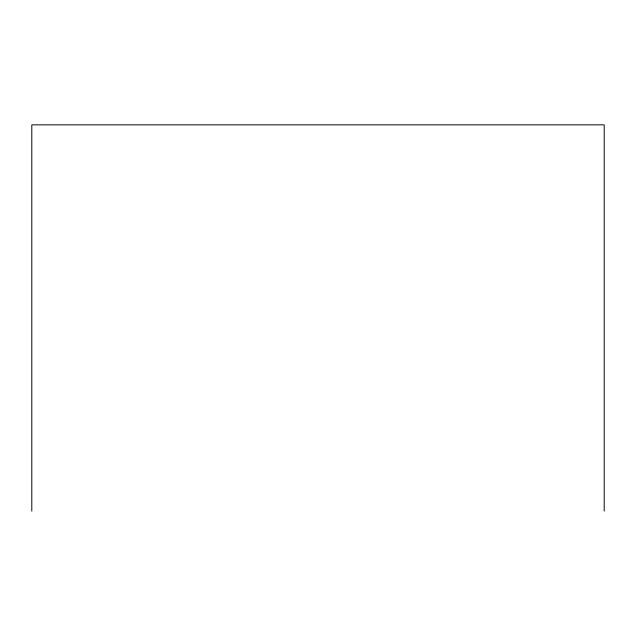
<?xml version="1.0" encoding="UTF-8"?>
<svg xmlns="http://www.w3.org/2000/svg" width="636" height="636" viewBox="0 0 636 636"><rect width="100%" height="100%" fill="white"/><g stroke="black" fill="none" stroke-linecap="round" stroke-linejoin="round"><path stroke-width="0.95" d="M604.2 511.145L604.2 124.855L31.8 124.855L31.8 511.145"/></g></svg>
